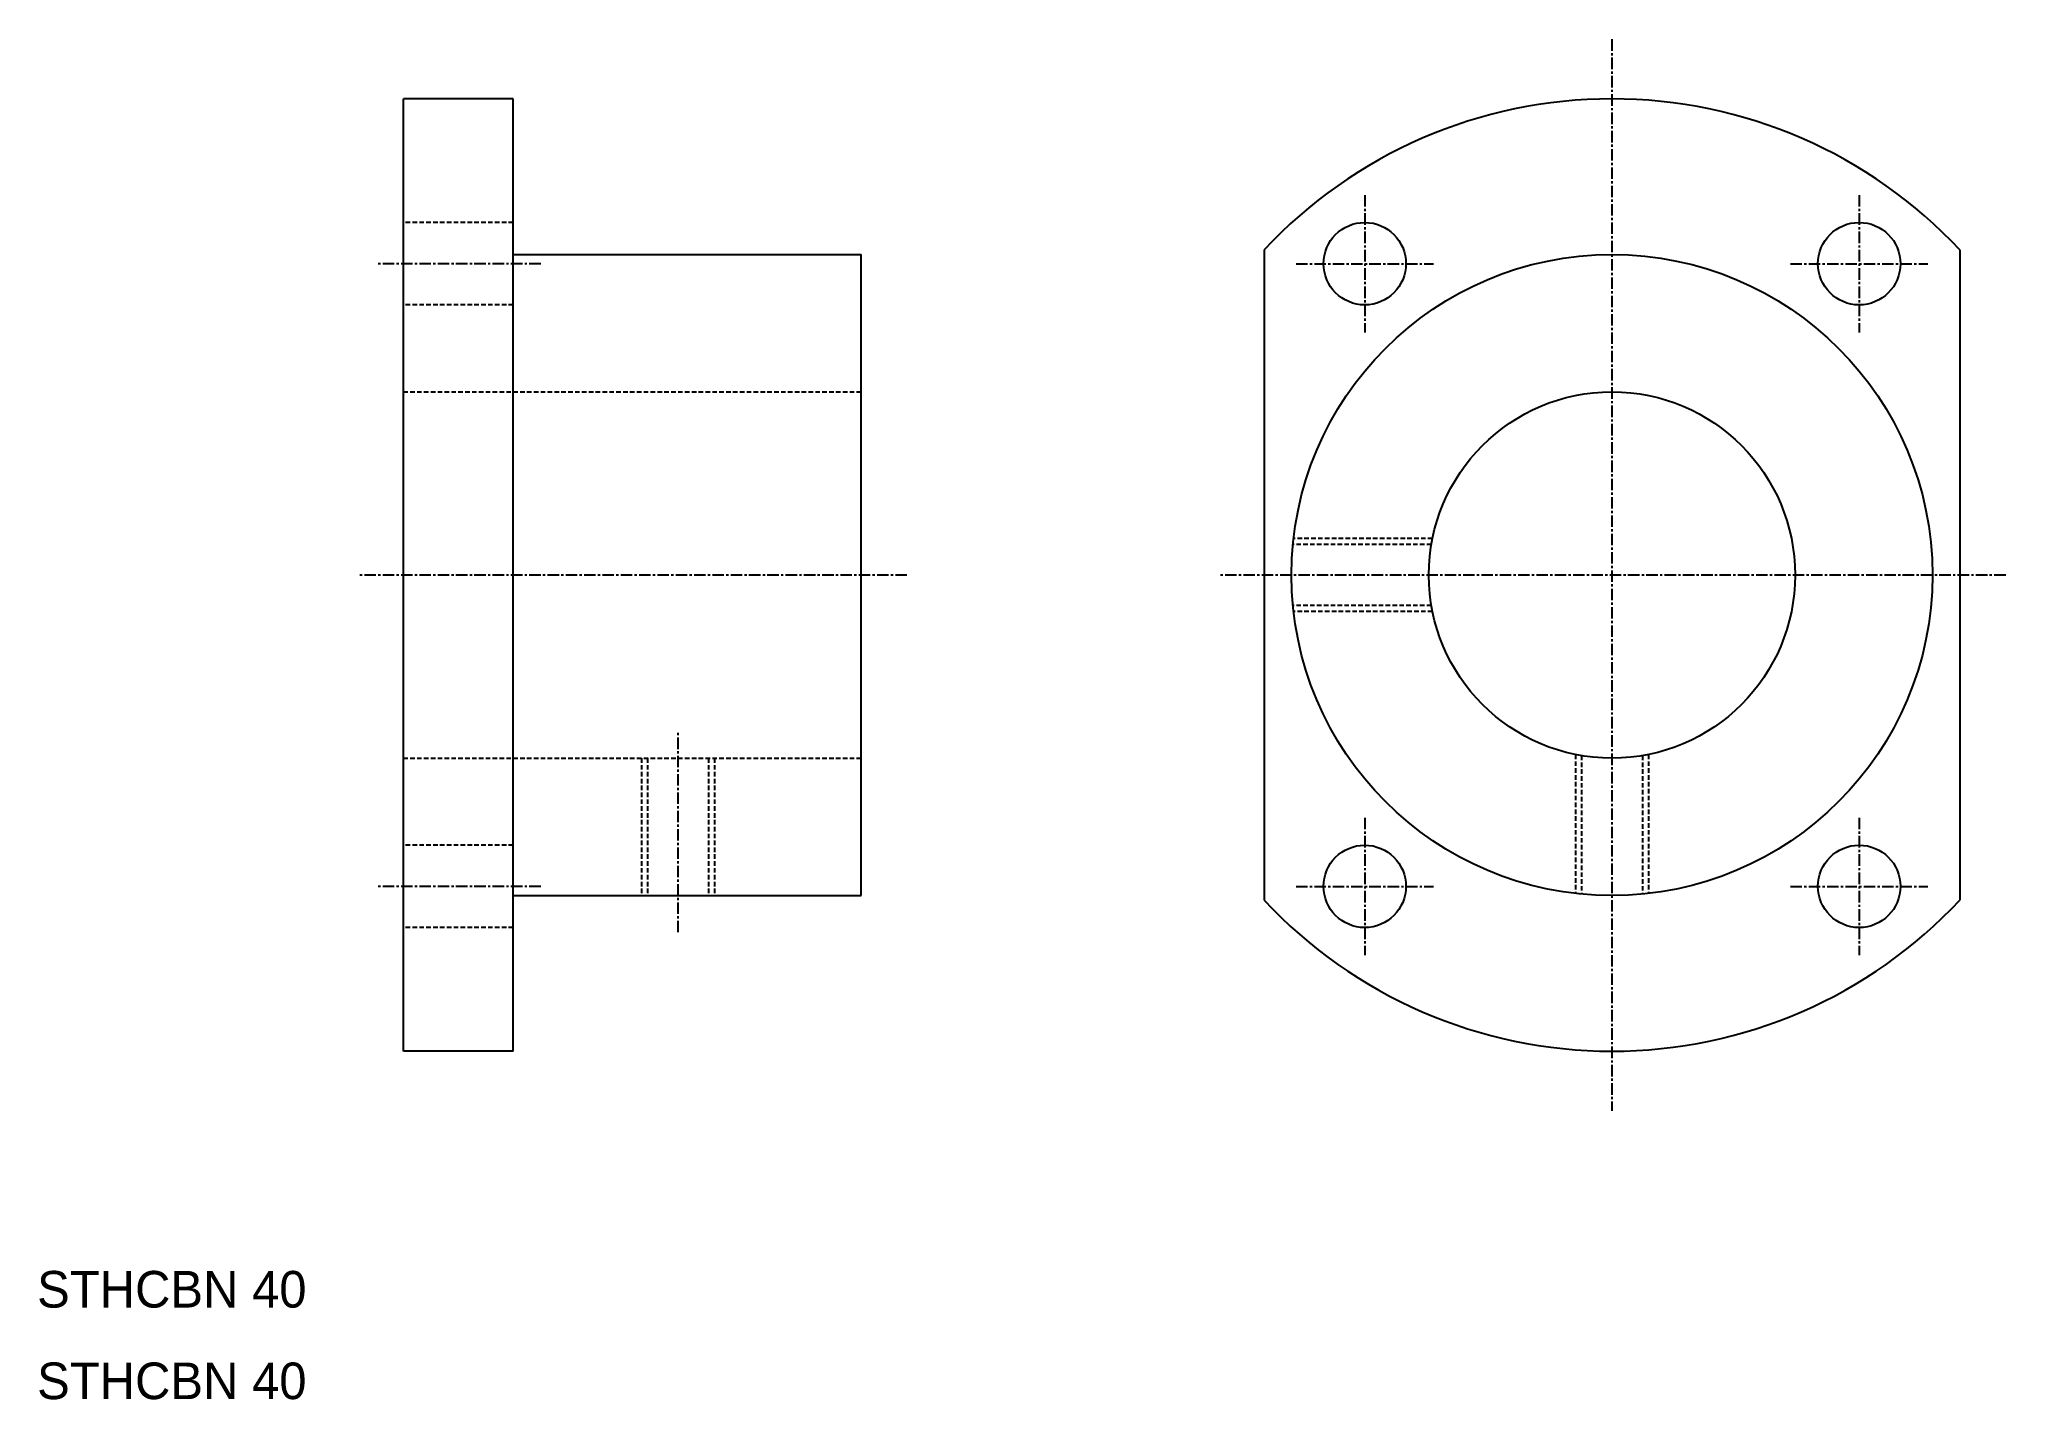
# Model space of a CAD drawing. Extents: x 10 to 225, y 10 to 158.
import ezdxf

# ---------------------------------------------------------------- set-up
doc = ezdxf.new("R2010")
doc.units = 0
doc.linetypes.add('CENTER', pattern=[2, 1.25, -0.25, 0.25, -0.25])
doc.linetypes.add('DASHED', pattern=[0.75, 0.5, -0.25])
doc.layers.get('0').update_dxf_attribs({"linetype": 'CONTINUOUS'})
doc.layers.add('CENTER', color=1, linetype='CENTER')

msp = doc.modelspace()

# ---------------------------------------------------------------- linework, layer by layer
at = {"color": 7, "linetype": 'CONTINUOUS'}
for p, q in [((50, 48), (50, 152)), ((62, 152), (50, 152)), ((62, 48), (62, 152)), ((144, 135.5), (144, 64.5)), ((220, 135.5), (220, 64.5)), ((62, 135), (100, 135)), ((100, 65), (100, 135)), ((62, 65), (100, 65)), ((62, 48), (50, 48))]:
    msp.add_line(p, q, dxfattribs=at)
at = {"color": 3, "linetype": 'DASHED'}
for p, q in [((62, 138.5), (50, 138.5)), ((62, 129.5), (50, 129.5)), ((50, 120), (100, 120)), ((162.28, 103.32), (147.16, 103.32)), ((162.4, 104), (147.23, 104)), ((162.28, 96.67), (147.16, 96.67)), ((162.4, 96), (147.23, 96)), ((50, 80), (100, 80)), ((76, 80), (76, 65)), ((76.67, 80), (76.67, 65)), ((83.32, 80), (83.32, 65)), ((84, 80), (84, 65)), ((178, 80.4), (178, 65.23)), ((178.68, 80.28), (178.68, 65.16)), ((185.32, 80.28), (185.32, 65.16)), ((186, 80.4), (186, 65.23)), ((62, 70.5), (50, 70.5)), ((62, 61.5), (50, 61.5))]:
    msp.add_line(p, q, dxfattribs=at)
at = {"color": 7, "linetype": 'CONTINUOUS'}
for centre, radius in [((155, 134), 4.5), ((209, 134), 4.5), ((182, 100), 35), ((182, 100), 20), ((155, 66), 4.5), ((209, 66), 4.5)]:
    msp.add_circle(centre, radius, dxfattribs=at)
for start, end in [(43.0491, 136.9509), (223.0491, 316.9509)]:
    msp.add_arc((182, 100), 52, start, end, dxfattribs=at)
at = {"layer": 'CENTER', "color": 1, "linetype": 'CENTER'}
for p, q in [((182, 158.5), (182, 41.5)), ((155, 141.5), (155, 126.5)), ((209, 141.5), (209, 126.5)), ((65, 134), (47, 134)), ((147.5, 134), (162.5, 134)), ((201.5, 134), (216.5, 134)), ((105, 100), (45, 100)), ((225, 100), (139, 100)), ((80, 61), (80, 83)), ((155, 73.5), (155, 58.5)), ((209, 73.5), (209, 58.5)), ((65, 66), (47, 66)), ((147.5, 66), (162.5, 66)), ((201.5, 66), (216.5, 66))]:
    msp.add_line(p, q, dxfattribs=at)

# ---------------------------------------------------------------- texts
at = {"color": 7, "linetype": 'CONTINUOUS'}
for p in [(10, 20), (10, 10)]:
    msp.add_text('STHCBN 40', height=4, dxfattribs=at).set_placement(p)

doc.saveas('drawing.dxf')
